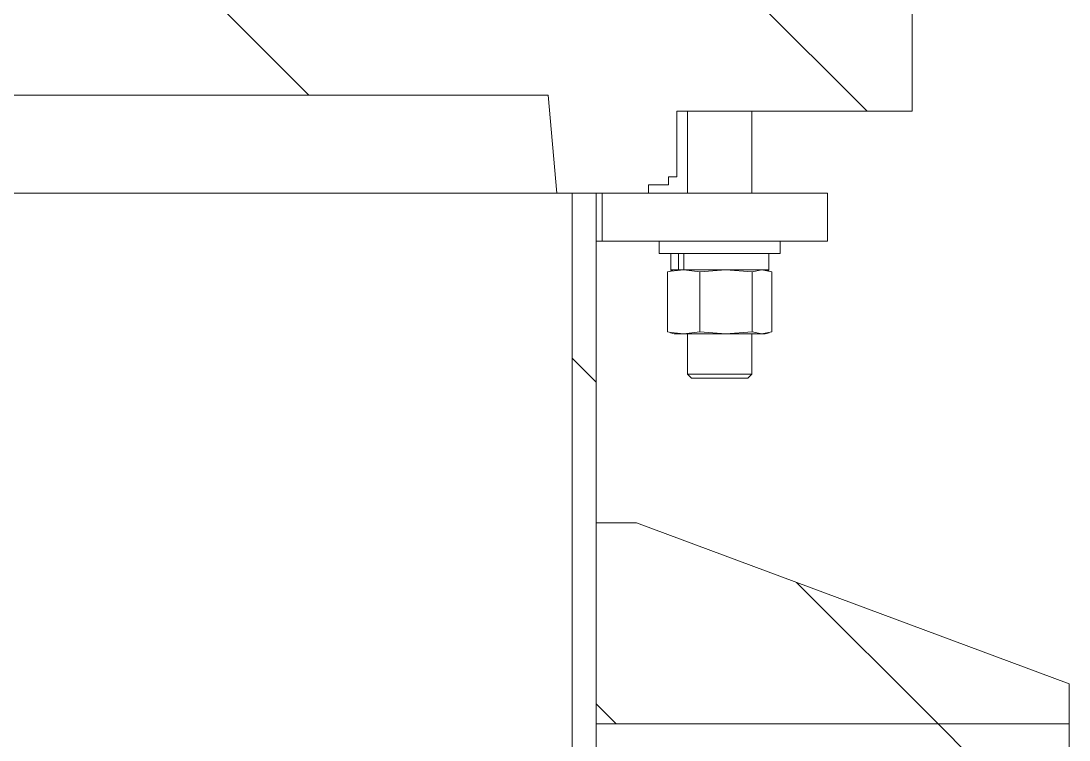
# Model space of a CAD drawing. Header units: millimetres. Extents: x 163705 to 1616509, y 81827 to 302547.
# Drawn here: x 1460143.2 to 1460403.6, y 145585.6 to 145764.4 of the extents above; entities that cross this region are included whole.
import ezdxf

# ---------------------------------------------------------------- set-up
doc = ezdxf.new("R2010")
doc.units = ezdxf.units.MM
doc.header["$LTSCALE"] = 10
doc.layers.add('1-设备轮廓', color=2, linetype='Continuous', lineweight=18)
pattern_1 = [(45, (-6058.445023240471, -4420.496226013337), (-67.35192090801866, 67.35192090801866), [])]

# ---------------------------------------------------------------- blocks, each defined once
blk = doc.blocks.new('A$Cefa923cd')
at = {"lineweight": 18}
h = blk.add_hatch(dxfattribs=at)
h.set_pattern_fill('ANSI31', color=256, scale=30, style=0)
h.set_pattern_definition(pattern_1)
h.paths.add_polyline_path([(1488.775386318601, 455.6470588235297), (1488.775386318601, 453.6470588235297), (1290.187282375984, 453.6470588235297), (1288.056676099528, 478), (1265.275386318601, 478), (1265.275386318601, 476), (1260.275386318601, 476), (1260.275386318601, 474), (1258.275386318601, 474), (1258.275386318601, 457.6470588235288), (1199.775386318601, 457.6470588235288), (1199.775386318557, 420.3529411764712), (1258.275386318601, 420.3529411764721), (1258.275386318601, 404), (1260.275386318601, 404), (1260.275386318601, 402), (1265.275386318601, 402), (1265.275386318601, 400), (1288.056676099528, 400), (1290.187282375984, 424.3529411764703), (1488.775386318601, 424.3529411764703), (1488.775386318601, 422.3529411764703), (1492.775386318594, 422.3529411764703), (1492.775386318594, 424.3529411764703), (1538.775386318601, 424.3529411764703), (1538.775386318601, 422.3529411764703), (1542.775386318601, 422.3529411764703), (1542.775386318601, 424.3529411764703), (1591.36349026121, 424.3529411764703), (1593.494096537666, 400), (1616.275386318601, 400), (1616.275386318601, 402), (1621.275386318601, 402), (1621.275386318601, 404), (1623.275386318601, 404), (1623.275386318601, 420.3529411764712), (1669.025386318601, 420.3529411764712), (1669.025386318601, 420.8529411764712), (1707.025386318601, 420.8529411764712), (1707.025386318601, 420.3529411764712), (1719.775386318601, 420.3529411764712), (1719.775386318601, 376.4999999999991), (1729.775386318601, 376.4999999999991), (1731.775386318594, 376.5045001620119), (1731.775386318594, 425.8529411764703), (1755.777958186722, 425.8529411764703), (1755.777958186722, 426.3529411764703), (1756.277958186722, 426.3529411764703), (1756.777958186722, 426.8529411764703), (1756.777958186722, 451.1470588235288), (1756.277958186722, 451.6470588235297), (1755.777958186722, 451.6470588235297), (1755.777958186722, 452.1470588235297), (1731.775386318594, 452.1470588235297), (1731.775386318594, 506.5), (1729.775386318601, 506.5), (1729.775386318601, 501.5), (1719.775386318601, 501.5), (1719.775386318601, 457.6470588235288), (1707.025386318601, 457.6470588235288), (1707.025386318601, 457.1470588235288), (1669.025386318601, 457.1470588235288), (1669.025386318601, 457.6470588235288), (1623.275386318601, 457.6470588235288), (1623.275386318601, 474), (1621.275386318601, 474), (1621.275386318601, 476), (1616.275386318601, 476), (1616.275386318601, 478), (1593.494096537666, 478), (1591.36349026121, 453.6470588235297), (1542.775386318601, 453.6470588235297), (1542.775386318601, 455.6470588235297), (1538.775386318601, 455.6470588235297), (1538.775386318601, 453.6470588235297), (1492.775386318594, 453.6470588235297), (1492.775386318594, 455.6470588235297)], flags=0)
h = blk.add_hatch(dxfattribs=at)
h.set_pattern_fill('ANSI31', color=256, scale=30, style=0)
h.set_pattern_definition(pattern_1)
h.paths.add_polyline_path([(1284.275386318601, 400), (1278.275386318594, 400), (1278.275386318594, 60), (1284.275386318601, 60)], flags=0)
h = blk.add_hatch(dxfattribs=at)
h.set_pattern_fill('ANSI31', color=256, scale=30, style=0)
h.set_pattern_definition(pattern_1)
h.paths.add_polyline_path([(1160.775386318601, 268), (1273.275386318601, 268), (1278.275386318594, 273), (1278.275386318594, 318), (1268.275386318601, 318), (1160.775386318601, 278)], flags=0)
h = blk.add_hatch(dxfattribs=at)
h.set_pattern_fill('ANSI31', color=256, scale=30, style=0)
h.set_pattern_definition(pattern_1)
h.paths.add_polyline_path([(1160.775386318601, 260), (1278.275386318594, 260), (1278.275386318594, 268), (1160.775386318601, 268)], flags=0)
at = {"layer": '1-设备轮廓'}
for p, q in [((1199.775386318557, 420.3529411764703), (1199.775386318601, 457.6470588235288)), ((1290.187282375984, 424.3529411764703), (1288.056676099528, 399.9999999999991)), ((1290.187282375984, 424.3529411764703), (1488.775386318601, 424.3529411764703)), ((1258.275386318601, 420.3529411764721), (1199.775386318557, 420.3529411764703)), ((1239.590221060782, 420.3529411764712), (1239.590221060782, 400)), ((1255.590221060782, 400), (1255.590221060782, 420.3529411764721)), ((1258.275386318601, 404), (1258.275386318601, 420.3529411764721)), ((1260.275386318601, 404), (1258.275386318601, 404)), ((1260.275386318601, 402), (1260.275386318601, 404)), ((1265.275386318601, 402), (1260.275386318601, 402)), ((1265.275386318601, 399.9999999999991), (1265.275386318601, 402)), ((1220.775386318601, 399.9999999999991), (1220.775386318601, 388)), ((1276.775386318601, 399.9999999999991), (1220.775386318601, 399.9999999999991)), ((1288.056676099528, 399.9999999999991), (1265.275386318601, 399.9999999999991)), ((1276.775386318601, 399.9999999999991), (1276.775386318601, 388)), ((1278.275386318601, 399.9999999999991), (1278.275386318601, 59.99999999999909)), ((1284.275386318601, 399.9999999999991), (1278.275386318601, 399.9999999999991)), ((1284.275386318601, 399.9999999999991), (1284.275386318601, 59.99999999999909)), ((1593.494096537666, 399.9999999999991), (1288.056676099528, 399.9999999999991)), ((1276.775386318601, 388), (1220.775386318601, 388)), ((1232.590221060782, 388), (1232.590221060782, 384.9999999999991)), ((1262.590221060782, 384.9999999999991), (1262.590221060782, 388)), ((1278.275386318601, 388), (1276.775386318601, 388)), ((1259.431598781193, 384.9999999999991), (1232.590221060782, 384.9999999999991)), ((1235.412123672511, 384.9999999999991), (1235.412123672511, 380.8999999999996)), ((1256.540611795303, 384.9999999999991), (1256.540611795303, 380.8999999999996)), ((1257.798997717204, 384.9999999999991), (1257.798997717204, 380.8999999999996)), ((1262.590221060782, 384.9999999999991), (1259.431598781193, 384.9999999999991)), ((1259.768318449052, 380.8999999999996), (1259.768318449052, 384.9999999999991)), ((1234.628407738521, 380.4302696340774), (1237.093221768395, 380.8999999999996)), ((1234.628407738521, 380.4302696340774), (1234.628407738521, 365.4697303659223)), ((1236.258278652262, 380.8999999999996), (1235.333533441306, 380.6522152675179)), ((1235.412123672511, 380.8999999999996), (1256.540611795303, 380.8999999999996)), ((1237.093221768395, 380.8999999999996), (1239.558035798276, 380.4302696340774)), ((1239.558035798276, 380.4302696340774), (1246.03894245941, 380.8999999999996)), ((1239.558035798276, 380.4302696340774), (1239.558035798276, 365.4697303659223)), ((1246.03894245941, 380.8999999999996), (1252.519849120545, 380.4302696340774)), ((1252.519849120545, 380.4302696340774), (1256.535941751798, 380.8999999999996)), ((1252.519849120545, 380.4302696340774), (1252.519849120545, 365.4697303659223)), ((1257.128464333844, 380.8999999999996), (1256.535941751798, 380.8999999999996)), ((1257.165134712748, 380.8999999999996), (1257.798997717204, 380.8999999999996)), ((1257.798997717204, 380.8999999999996), (1259.768318449052, 380.8999999999996)), ((1259.846908680265, 380.6522152675179), (1258.922163469302, 380.8999999999996)), ((1260.55203438305, 380.4302696340774), (1259.82458517309, 380.5689028045472)), ((1260.55203438305, 380.4302696340774), (1260.55203438305, 365.4697303659223)), ((1237.093221768395, 365), (1234.628407738521, 365.4697303659223)), ((1235.333533441306, 365.2477847324808), (1236.258278652262, 365)), ((1237.093221768395, 365), (1236.258278652262, 365)), ((1239.558035798276, 365.4697303659223), (1237.093221768395, 365)), ((1246.03894245941, 365), (1237.093221768395, 365)), ((1246.03894245941, 365), (1239.558035798276, 365.4697303659223)), ((1239.590221060782, 365), (1239.590221060782, 354.9999999999991)), ((1252.519849120545, 365.4697303659223), (1246.03894245941, 365)), ((1256.535941751798, 365), (1246.03894245941, 365)), ((1256.535941751798, 365), (1252.519849120545, 365.4697303659223)), ((1255.590221060782, 354.9999999999991), (1255.590221060782, 365)), ((1258.922163469302, 365), (1256.535941751798, 365)), ((1258.922163469302, 365), (1259.846908680265, 365.2477847324808)), ((1259.82458517309, 365.3310971954515), (1260.55203438305, 365.4697303659223)), ((1239.590221060782, 354.9999999999991), (1240.590221060782, 353.9999999999991)), ((1239.590221060782, 354.9999999999991), (1242.679446731396, 354.9999999999991)), ((1242.679446731396, 354.9999999999991), (1255.590221060782, 354.9999999999991)), ((1254.590221060782, 353.9999999999991), (1255.590221060782, 354.9999999999991)), ((1243.293293522569, 353.9999999999991), (1240.590221060782, 353.9999999999991)), ((1254.590221060782, 353.9999999999991), (1243.293293522569, 353.9999999999991)), ((1160.775386318601, 277.9999999999991), (1268.275386318601, 317.9999999999991)), ((1268.275386318601, 317.9999999999991), (1278.275386318601, 317.9999999999991)), ((1278.275386318601, 317.9999999999991), (1278.275386318601, 272.9999999999991)), ((1160.775386318601, 268), (1160.775386318601, 277.9999999999991)), ((1278.275386318601, 272.9999999999991), (1273.275386318601, 268)), ((1278.275386318601, 268), (1160.775386318601, 268)), ((1160.775386318601, 260), (1160.775386318601, 268)), ((1273.275386318601, 268), (1160.775386318601, 268)), ((1278.275386318601, 268), (1278.275386318601, 260))]:
    blk.add_line(p, q, dxfattribs=at)
at = {"layer": '1-设备轮廓', "flags": 128}
for points in [[(1256.535941751798, 380.8999999999996), (1259.658831321001, 380.6080433011848), (1260.55203438305, 380.4302696340774)], [(1260.55203438305, 365.4697303659223), (1259.658831321001, 365.2919566988139), (1256.535941751798, 365)]]:
    blk.add_lwpolyline(points, dxfattribs=at)

msp = doc.modelspace()

# ---------------------------------------------------------------- block references
at = {"xscale": -1}
msp.add_blockref('A$Cefa923cd', (1461564.378901739, 145321.6317333492), dxfattribs=at)

doc.saveas('drawing.dxf')
